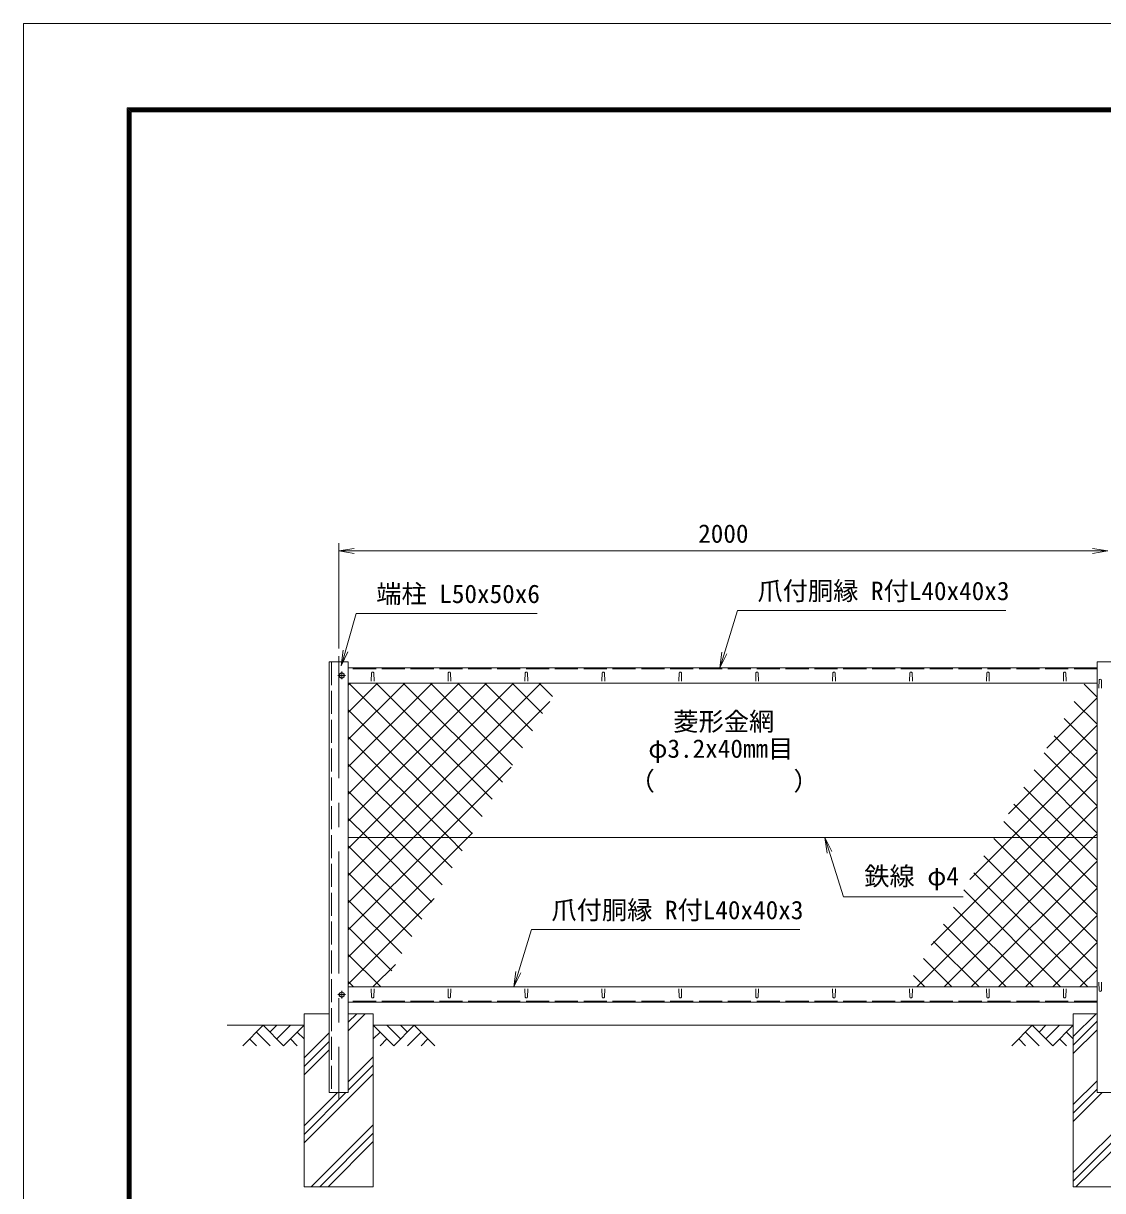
# Model space of a CAD drawing. Units: millimetres, scale not verified. Extents: x -4200 to 4200, y -2970 to 2970.
# Drawn here: x -4200 to -1394, y -66 to 2970 of the extents above; entities that cross this region are included whole.
import ezdxf
from ezdxf.enums import TextEntityAlignment as Align

# ---------------------------------------------------------------- set-up
doc = ezdxf.new("R2010")
doc.units = ezdxf.units.MM
doc.header["$LTSCALE"] = 10
doc.linetypes.add('DASHED', pattern=[7.5, 6, -1.5])
doc.linetypes.add('USER1', pattern=[50.8, 31.75, -6.35, 6.35, -6.35])
for name, color, linetype, lineweight in [('0-1_D-STR1', 1, 'Continuous', 18), ('0-2_D-BMK', 2, 'USER1', 13), ('0-3_D-STR-DIM', 7, 'Continuous', 13), ('0-4_D-STR3', 3, 'Continuous', 13), ('0-5_D-BGD', 7, 'Continuous', 18), ('0-6_D-STR4', 7, 'Continuous', 18), ('0-7_D-DCR-HCH', 7, 'Continuous', 13), ('0-8_D-STR-TXT', 7, 'Continuous', 13), ('0-9_0', 7, 'Continuous', 18), ('0-A_D-STR2', 7, 'Continuous', 13), ('0-B_D-TTL', 7, 'Continuous', 18)]:
    doc.layers.add(name, color=color, linetype=linetype, lineweight=lineweight)
doc.styles.add('ＭＳ ゴシック', font='')
doc.styles.get('ＭＳ ゴシック').set_extended_font_data('MS Gothic')

# ---------------------------------------------------------------- blocks, each defined once
blk = doc.blocks.new('_Open')
at = {"layer": '0-9_0'}
blk.add_line((-10, 1.667), (0, 0), dxfattribs=at)
blk.add_lwpolyline([(-10, -1.667), (0, 0), (-10, 0)], dxfattribs=at)

msp = doc.modelspace()

# ---------------------------------------------------------------- linework, layer by layer
at = {"layer": '0-1_D-STR1'}
for p, q in [((-3404.97, 1308.92), (-3404.97, 188.92)), ((-3354.97, 1308.92), (-3404.97, 1308.92)), ((-3354.97, 188.92), (-3354.97, 1308.92)), ((-1407.97, 1308.92), (-1351.97, 1308.92)), ((-1407.97, 188.92), (-1407.97, 1308.92)), ((-1407.97, 1293.92), (-3354.97, 1293.92)), ((-3294.97, 1280.79), (-3295.72, 1259.29)), ((-3288.97, 1280.79), (-3288.22, 1259.29)), ((-3094.97, 1280.79), (-3095.72, 1259.29)), ((-3088.97, 1280.79), (-3088.22, 1259.29)), ((-2894.97, 1280.79), (-2895.72, 1259.29)), ((-2888.97, 1280.79), (-2888.22, 1259.29)), ((-2694.97, 1280.79), (-2695.72, 1259.29)), ((-2688.97, 1280.79), (-2688.22, 1259.29)), ((-2494.97, 1280.79), (-2495.72, 1259.29)), ((-2488.97, 1280.79), (-2488.22, 1259.29)), ((-2294.97, 1280.79), (-2295.72, 1259.29)), ((-2288.97, 1280.79), (-2288.22, 1259.29)), ((-2094.97, 1280.79), (-2095.72, 1259.29)), ((-2088.97, 1280.79), (-2088.22, 1259.29)), ((-1894.97, 1280.79), (-1895.72, 1259.29)), ((-1888.97, 1280.79), (-1888.22, 1259.29)), ((-1694.97, 1280.79), (-1695.72, 1259.29)), ((-1688.97, 1280.79), (-1688.22, 1259.29)), ((-1494.97, 1280.79), (-1495.72, 1259.29)), ((-1488.97, 1280.79), (-1488.22, 1259.29)), ((-3354.97, 1253.92), (-1407.97, 1253.92)), ((-1402.97, 1262.3), (-1403.72, 1240.8)), ((-1396.97, 1262.3), (-1396.22, 1240.8)), ((-3354.97, 463.92), (-1407.97, 463.92)), ((-3294.97, 437.05), (-3295.72, 458.55)), ((-3288.97, 437.05), (-3288.22, 458.55)), ((-3094.97, 437.05), (-3095.72, 458.55)), ((-3088.97, 437.05), (-3088.22, 458.55)), ((-2894.97, 437.05), (-2895.72, 458.55)), ((-2888.97, 437.05), (-2888.22, 458.55)), ((-2694.97, 437.05), (-2695.72, 458.55)), ((-2688.97, 437.05), (-2688.22, 458.55)), ((-2494.97, 437.05), (-2495.72, 458.55)), ((-2488.97, 437.05), (-2488.22, 458.55)), ((-2294.97, 437.05), (-2295.72, 458.55)), ((-2288.97, 437.05), (-2288.22, 458.55)), ((-2094.97, 437.05), (-2095.72, 458.55)), ((-2088.97, 437.05), (-2088.22, 458.55)), ((-1894.97, 437.05), (-1895.72, 458.55)), ((-1888.97, 437.05), (-1888.22, 458.55)), ((-1694.97, 437.05), (-1695.72, 458.55)), ((-1688.97, 437.05), (-1688.22, 458.55)), ((-1494.97, 437.05), (-1495.72, 458.55)), ((-1488.97, 437.05), (-1488.22, 458.55)), ((-1402.97, 454.25), (-1403.72, 475.75)), ((-1396.97, 454.25), (-1396.22, 475.75)), ((-1407.97, 423.92), (-3354.97, 423.92)), ((-3404.97, 188.92), (-3354.97, 188.92)), ((-1407.97, 188.92), (-1351.97, 188.92))]:
    msp.add_line(p, q, dxfattribs=at)
at = {"layer": '0-1_D-STR1', "linetype": 'DASHED'}
for p, q in [((-3398.97, 1308.92), (-3398.97, 188.92)), ((-1407.97, 1290.92), (-3354.97, 1290.92)), ((-1407.97, 426.92), (-3354.97, 426.92))]:
    msp.add_line(p, q, dxfattribs=at)
at = {"layer": '0-1_D-STR1'}
for centre, start, end in [((-3291.97, 1279.54), 22.61986, 157.38014), ((-3091.97, 1279.54), 22.61986, 157.38014), ((-2891.97, 1279.54), 22.61986, 157.38014), ((-2691.97, 1279.54), 22.61986, 157.38014), ((-2491.97, 1279.54), 22.61986, 157.38014), ((-2291.97, 1279.54), 22.61986, 157.38014), ((-2091.97, 1279.54), 22.61986, 157.38014), ((-1891.97, 1279.54), 22.61986, 157.38014), ((-1691.97, 1279.54), 22.61986, 157.38014), ((-1491.97, 1279.54), 22.61986, 157.38014), ((-1399.97, 1261.05), 22.61986, 157.38014), ((-3291.97, 438.3), 202.61986, 337.38014), ((-3091.97, 438.3), 202.61986, 337.38014), ((-2891.97, 438.3), 202.61986, 337.38014), ((-2691.97, 438.3), 202.61986, 337.38014), ((-2491.97, 438.3), 202.61986, 337.38014), ((-2291.97, 438.3), 202.61986, 337.38014), ((-2091.97, 438.3), 202.61986, 337.38014), ((-1891.97, 438.3), 202.61986, 337.38014), ((-1691.97, 438.3), 202.61986, 337.38014), ((-1491.97, 438.3), 202.61986, 337.38014), ((-1399.97, 455.5), 202.61986, 337.38014)]:
    msp.add_arc(centre, 3.25, start, end, dxfattribs=at)
at = {"layer": '0-2_D-BMK'}
for p, q in [((-3379.97, 1323.92), (-3379.97, 173.92)), ((-3371.97, 1283.92), (-3371.97, 1263.92)), ((-3361.97, 1273.92), (-3381.97, 1273.92)), ((-3361.97, 443.92), (-3381.97, 443.92)), ((-3371.97, 453.92), (-3371.97, 433.92))]:
    msp.add_line(p, q, dxfattribs=at)
at = {"layer": '0-3_D-STR-DIM'}
for p, q in [((-3379.97, 1343.92), (-3379.97, 1617.7)), ((-3379.97, 1597.7), (-1379.97, 1597.7))]:
    msp.add_line(p, q, dxfattribs=at)
at = {"layer": '0-4_D-STR3'}
msp.add_line((-1407.97, 852.17), (-3354.97, 852.17), dxfattribs=at)
for points in [[(-3365.47, 1277.67), (-3371.97, 1281.42), (-3378.47, 1277.67), (-3378.47, 1270.16), (-3371.97, 1266.41), (-3365.47, 1270.16)], [(-3365.47, 447.67), (-3371.97, 451.42), (-3378.47, 447.67), (-3378.47, 440.16), (-3371.97, 436.41), (-3365.47, 440.16)]]:
    msp.add_lwpolyline(points, close=True, dxfattribs=at)
for centre in [(-3371.97, 1273.92), (-3371.97, 443.92)]:
    msp.add_circle(centre, 6.25, dxfattribs=at)
at = {"layer": '0-5_D-BGD'}
for p, q in [((-3469.97, 363.92), (-3669.97, 363.92)), ((-1469.97, 363.92), (-3289.97, 363.92))]:
    msp.add_line(p, q, dxfattribs=at)
at = {"layer": '0-6_D-STR4'}
for p, q in [((-3469.97, 393.92), (-3469.97, -56.08)), ((-3404.97, 393.92), (-3469.97, 393.92)), ((-3289.97, 393.92), (-3354.97, 393.92)), ((-3289.97, 393.92), (-3289.97, -56.08)), ((-1469.97, 393.92), (-1469.97, -56.08)), ((-1407.97, 393.92), (-1469.97, 393.92)), ((-3289.97, -56.08), (-3469.97, -56.08)), ((-1289.97, -56.08), (-1469.97, -56.08))]:
    msp.add_line(p, q, dxfattribs=at)
at = {"layer": '0-7_D-DCR-HCH'}
for p, q in [((-3354.97, 349.9), (-3310.96, 393.92)), ((-3354.97, 372), (-3333.05, 393.92)), ((-1469.97, 334.55), (-1410.61, 393.92)), ((-1469.97, 312.45), (-1407.97, 374.45)), ((-3576.4, 363.92), (-3629.61, 310.71)), ((-3594.14, 346.18), (-3558.5, 310.71)), ((-3576.4, 363.92), (-3523.19, 310.71)), ((-3558.66, 346.18), (-3540.92, 363.92)), ((-3540.92, 328.44), (-3505.45, 363.92)), ((-3523.19, 310.71), (-3469.97, 363.92)), ((-3487.71, 346.18), (-3469.97, 328.52)), ((-3469.97, 279.09), (-3404.97, 344.09)), ((-3236.76, 310.71), (-3289.97, 363.92)), ((-3272.24, 346.18), (-3289.97, 328.52)), ((-3219.03, 328.44), (-3254.5, 363.92)), ((-3183.55, 363.92), (-3236.76, 310.71)), ((-3201.2, 346.09), (-3219.03, 363.92)), ((-3165.81, 346.18), (-3201.45, 310.71)), ((-3183.55, 363.92), (-3130.34, 310.71)), ((-1576.4, 363.92), (-1629.61, 310.71)), ((-1594.14, 346.18), (-1558.5, 310.71)), ((-1576.4, 363.92), (-1523.19, 310.71)), ((-1558.66, 346.18), (-1540.92, 363.92)), ((-1540.92, 328.44), (-1505.45, 363.92)), ((-1523.19, 310.71), (-1469.97, 363.92)), ((-1487.71, 346.18), (-1469.97, 328.52)), ((-1469.97, 290.36), (-1407.97, 352.36)), ((-3611.87, 328.44), (-3594.05, 310.71)), ((-3505.45, 328.44), (-3487.63, 310.71)), ((-3469.97, 257), (-3404.97, 322)), ((-3254.5, 328.44), (-3272.32, 310.71)), ((-3148.08, 328.44), (-3165.89, 310.71)), ((-1611.87, 328.44), (-1594.05, 310.71)), ((-1505.45, 328.44), (-1487.63, 310.71)), ((-3469.97, 234.9), (-3404.97, 299.9)), ((-3354.97, 217.32), (-3289.97, 282.32)), ((-3354.97, 195.22), (-3289.97, 260.22)), ((-3469.97, 58.12), (-3289.97, 238.12)), ((-1469.97, 157.77), (-1407.97, 219.77)), ((-3469.97, 80.22), (-3361.28, 188.92)), ((-3469.97, 102.32), (-3383.37, 188.92)), ((-1469.97, 135.68), (-1407.97, 197.68)), ((-1469.97, 113.58), (-1394.64, 188.92)), ((-1469.97, -19), (-1289.97, 161)), ((-1469.97, -41.1), (-1289.97, 138.9)), ((-3451.6, -56.08), (-3289.97, 105.54)), ((-1462.86, -56.08), (-1289.97, 116.8)), ((-3429.5, -56.08), (-3289.97, 83.44)), ((-3407.4, -56.08), (-3289.97, 61.35))]:
    msp.add_line(p, q, dxfattribs=at)
at = {"layer": '0-8_D-STR-TXT'}
for points in [[(-2863.62, 1435.21), (-3334.59, 1435.21), (-3372.68, 1300.94)], [(-1645.07, 1442.79), (-2342.95, 1442.79), (-2388.31, 1295.83)], [(-1755.92, 698.54), (-2067.25, 698.54), (-2115.34, 850.26)], [(-2180.85, 612.79), (-2878.73, 612.79), (-2924.09, 465.83)]]:
    msp.add_lwpolyline(points, dxfattribs=at)
at = {"layer": '0-A_D-STR2'}
for p, q in [((-3354.97, 1248.43), (-3349.48, 1253.92)), ((-3354.97, 1177.72), (-3278.77, 1253.92)), ((-3354.97, 1107.01), (-3208.06, 1253.92)), ((-3354.97, 1036.3), (-3137.35, 1253.92)), ((-3354.97, 965.58), (-3066.64, 1253.92)), ((-3354.97, 894.87), (-2995.93, 1253.92)), ((-3006.76, 907.21), (-3353.46, 1253.92)), ((-3326.97, 852.17), (-2925.22, 1253.92)), ((-2980.62, 951.79), (-3282.75, 1253.92)), ((-3256.26, 852.17), (-2854.51, 1253.92)), ((-2954.48, 996.36), (-3212.04, 1253.92)), ((-2928.34, 1040.93), (-3141.33, 1253.92)), ((-2902.21, 1085.51), (-3070.62, 1253.92)), ((-2876.07, 1130.08), (-2999.91, 1253.92)), ((-2849.93, 1174.65), (-2929.19, 1253.92)), ((-2823.79, 1219.23), (-2858.48, 1253.92)), ((-1407.97, 1217.62), (-1441.23, 1250.88)), ((-1538.51, 1085), (-1407.97, 1215.53)), ((-3032.89, 862.64), (-3354.97, 1184.72)), ((-3185.55, 852.17), (-2831.31, 1206.4)), ((-1407.97, 1146.91), (-1467.37, 1206.31)), ((-1407.97, 1076.2), (-1493.51, 1161.73)), ((-1638.76, 914.04), (-1407.97, 1144.82)), ((-3093.13, 852.17), (-3354.97, 1114.01)), ((-1407.97, 1005.49), (-1519.65, 1117.16)), ((-1629.91, 852.17), (-1407.97, 1074.11)), ((-1407.97, 934.78), (-1545.78, 1072.59)), ((-3163.84, 852.17), (-3354.97, 1043.3)), ((-3114.84, 852.17), (-2931.56, 1035.44)), ((-1407.97, 864.07), (-1571.92, 1028.01)), ((-1559.2, 852.17), (-1407.97, 1003.4)), ((-3234.55, 852.17), (-3354.97, 972.59)), ((-1466.78, 852.17), (-1598.06, 983.44)), ((-1537.5, 852.17), (-1624.2, 938.87)), ((-1488.49, 852.17), (-1407.97, 932.69)), ((-3305.26, 852.17), (-3354.97, 901.88)), ((-1608.21, 852.17), (-1650.33, 894.29)), ((-3354.97, 824.16), (-3326.97, 852.17)), ((-3354.97, 753.45), (-3256.26, 852.17)), ((-3354.97, 682.74), (-3185.55, 852.17)), ((-3354.97, 612.03), (-3114.84, 852.17)), ((-3354.97, 541.32), (-3044.13, 852.17)), ((-3137.44, 684.35), (-3305.26, 852.17)), ((-3111.31, 728.92), (-3234.55, 852.17)), ((-3085.17, 773.49), (-3163.84, 852.17)), ((-3059.03, 818.07), (-3093.13, 852.17)), ((-3044.13, 852.17), (-3031.82, 864.48)), ((-1876.74, 463.92), (-1488.49, 852.17)), ((-1839.26, 572.11), (-1559.2, 852.17)), ((-1806.03, 463.92), (-1417.78, 852.17)), ((-1739.01, 743.07), (-1629.91, 852.17)), ((-1407.97, 651.94), (-1608.21, 852.17)), ((-1407.97, 722.65), (-1537.5, 852.17)), ((-1407.97, 793.36), (-1466.78, 852.17)), ((-1417.78, 852.17), (-1407.97, 861.98)), ((-3163.58, 639.78), (-3354.97, 831.17)), ((-1407.97, 581.22), (-1676.47, 849.72)), ((-1735.32, 463.92), (-1407.97, 791.26)), ((-1407.97, 510.51), (-1702.61, 805.15)), ((-3189.72, 595.2), (-3354.97, 760.46)), ((-1432.09, 463.92), (-1728.75, 760.57)), ((-1502.8, 463.92), (-1754.88, 716)), ((-1664.61, 463.92), (-1407.97, 720.55)), ((-3354.97, 470.61), (-3132.07, 693.52)), ((-3215.86, 550.63), (-3354.97, 689.75)), ((-1573.51, 463.92), (-1781.02, 671.43)), ((-1593.9, 463.92), (-1407.97, 649.84)), ((-3241.99, 506.06), (-3354.97, 619.04)), ((-1644.22, 463.92), (-1807.16, 626.86)), ((-1714.93, 463.92), (-1833.3, 582.28)), ((-1523.19, 463.92), (-1407.97, 579.13)), ((-3270.57, 463.92), (-3354.97, 548.33)), ((-3290.96, 463.92), (-3232.32, 522.55)), ((-1785.64, 463.92), (-1859.43, 537.71)), ((-1856.35, 463.92), (-1885.57, 493.14)), ((-1452.48, 463.92), (-1407.97, 508.42)), ((-3341.28, 463.92), (-3354.97, 477.62))]:
    msp.add_line(p, q, dxfattribs=at)
at = {"layer": '0-B_D-TTL', "color": 2}
msp.add_lwpolyline([(-4200, 2970), (4200, 2970), (4200, -2970), (-4200, -2970)], close=True, dxfattribs=at)
at = {"layer": '0-B_D-TTL'}
for points in [[(-3930, 2750), (3930, 2750), (3930, -2750), (-3930, -2750)], [(-3927.5, 2747.5), (3927.5, 2747.5), (3927.5, -2747.5), (-3927.5, -2747.5)], [(-3925, 2745), (3925, 2745), (3925, -2745), (-3925, -2745)], [(-3922.5, 2742.5), (3922.5, 2742.5), (3922.5, -2742.5), (-3922.5, -2742.5)], [(-3920, 2740), (3920, 2740), (3920, -2740), (-3920, -2740)]]:
    msp.add_lwpolyline(points, close=True, dxfattribs=at)

# ---------------------------------------------------------------- block references
at = {"layer": '0-3_D-STR-DIM', "xscale": 4, "yscale": 4, "rotation": 180}
msp.add_blockref('_Open', (-3379.97, 1597.7), dxfattribs=at)
at = {"layer": '0-3_D-STR-DIM', "xscale": 4, "yscale": 4}
msp.add_blockref('_Open', (-1379.97, 1597.7), dxfattribs=at)
at = {"layer": '0-8_D-STR-TXT', "xscale": 4, "yscale": 4}
for p, rotation in [((-3373.23, 1299.01), 254.16392), ((-2388.9, 1293.92), 252.84683), ((-2115.95, 852.17), 107.58773), ((-2924.68, 463.92), 252.84683)]:
    msp.add_blockref('_Open', p, dxfattribs=dict(at, rotation=rotation))

# ---------------------------------------------------------------- texts
at = {"layer": '0-3_D-STR-DIM', "style": 'ＭＳ ゴシック'}
msp.add_text('2000', height=48.09, dxfattribs=at).set_placement((-2445.24, 1604.45), align=Align.BOTTOM_LEFT)
at = {"layer": '0-8_D-STR-TXT', "style": 'ＭＳ ゴシック'}
for s, p in [('爪付胴縁 R付L40x40x3', (-2291.01, 1455.37)), ('端柱 L50x50x6', (-3282.4, 1447.79)), ('菱形金網', (-2509.92, 1115.72)), ('φ3.2x40mm目', (-2574.9, 1045.28)), ('（\u3000\u3000   \u3000\u3000）', (-2623.63, 960.81)), ('鉄線 φ4', (-2013.53, 713.41)), ('爪付胴縁 R付L40x40x3', (-2826.79, 625.37))]:
    msp.add_text(s, height=48.09, dxfattribs=at).set_placement(p, align=Align.BOTTOM_LEFT)

doc.saveas('drawing.dxf')
